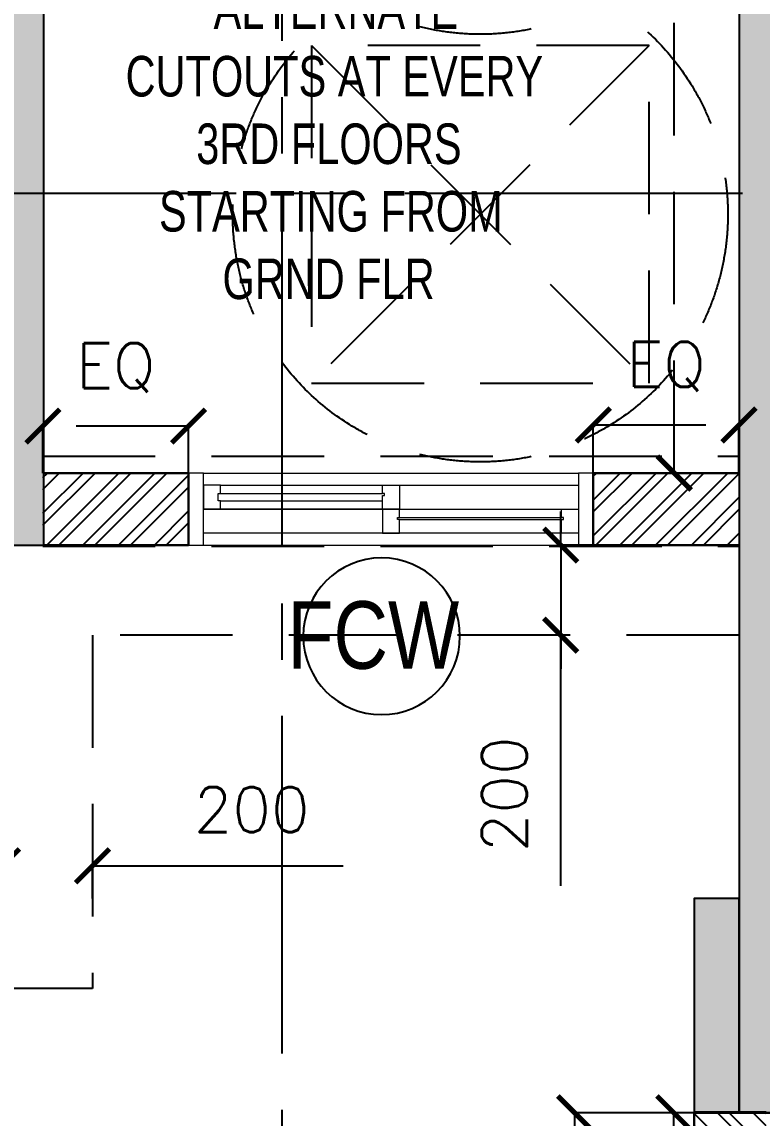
# Model space of a CAD drawing. Header units: millimetres. Extents: x 1135099 to 1230264, y -5736945 to -5695799.
# Drawn here: x 1214018 to 1215662, y -5719622 to -5717186 of the extents above; entities that cross this region are included whole.
import ezdxf
from ezdxf.enums import TextEntityAlignment as Align

# ---------------------------------------------------------------- set-up
doc = ezdxf.new("R2010")
doc.units = ezdxf.units.MM
doc.header["$LTSCALE"] = 1000
doc.header["$MEASUREMENT"] = 0
for name, pattern in [('3BHK-A$0$AUDIT_D_120904163729-0', [0]), ('AUDIT_D_120904163729-0', [0]), ('T8 - TYPICAL FLOOR CORE$0$$0$HIDDEN', [0.375, 0.25, -0.125]), ('T8 - TYPICAL FLOOR CORE$0$HIDDEN', [0.375, 0.25, -0.125]), ('T8 - TYPICAL FLOOR CORE$0$T10-TYPICAL FLOOR CORE$0$HIDDEN', [0.375, 0.25, -0.125]), ('T8(T9 IS SIMILAR) - DIMENSION & TEXTING$0$HIDDEN', [0.375, 0.25, -0.125]), ('T8(T9 IS SIMILAR) - TYPICAL FLOOR ELEVATION$1$AUDIT_D_120904163729-0', [0]), ('T8(T9 IS SIMILAR) - TYPICAL FLOOR ELEVATION$1$HIDDEN', [0.375, 0.25, -0.125]), ('T8(T9 IS SIMILAR)$0$$0$HIDDEN', [0.375, 0.25, -0.125]), ('T8_REFUGE COLUMNS$0$CENTER2', [1.125, 0.75, -0.125, 0.125, -0.125])]:
    doc.linetypes.add(name, pattern=pattern)
doc.layers.get('0').update_dxf_attribs({"linetype": 'AUDIT_D_120904163729-0'})
for name, color, linetype, lineweight in [('3BHK-A$0$$1$A-WALL- 160', 6, 'Continuous', 30), ('T8 - TYPICAL FLOOR CORE$0$a-Text', 4, 'Continuous', 0), ('T8 - TYPICAL FLOOR CORE$0$A-WALL- 160', 6, 'Continuous', 30), ('T8 - TYPICAL FLOOR CORE$0$Window', 4, 'Continuous', 20), ('T8(T9 IS SIMILAR)$0$D&W', 8, 'Continuous', 25)]:
    doc.layers.add(name, color=color, linetype=linetype, lineweight=lineweight)
for name, color, linetype in [('3BHK-A$0$A-HATCH -160', 251, '3BHK-A$0$AUDIT_D_120904163729-0'), ('T8 - TYPICAL FLOOR CORE$0$A-DIMENSIONS', 2, 'T8 - TYPICAL FLOOR CORE$0$HIDDEN'), ('T8 - TYPICAL FLOOR CORE$0$a-window-no', 125, 'Continuous'), ('T8 - TYPICAL FLOOR CORE$0$T10-TYPICAL FLOOR CORE$0$A-SLAB SUNK-AC LEDGES', 251, 'T8 - TYPICAL FLOOR CORE$0$T10-TYPICAL FLOOR CORE$0$HIDDEN'), ('T8(T9 IS SIMILAR) - DIMENSION & TEXTING$0$A-DIMENSIONS', 2, 'T8(T9 IS SIMILAR) - DIMENSION & TEXTING$0$HIDDEN'), ('T8(T9 IS SIMILAR) - TYPICAL FLOOR ELEVATION$1$A-DIM', 1, 'T8(T9 IS SIMILAR) - TYPICAL FLOOR ELEVATION$1$AUDIT_D_120904163729-0'), ('T8(T9 IS SIMILAR) - TYPICAL FLOOR ELEVATION$1$A-WALL-FEATURES', 6, 'T8(T9 IS SIMILAR) - TYPICAL FLOOR ELEVATION$1$AUDIT_D_120904163729-0'), ('T8(T9 IS SIMILAR)$0$S-BEAM', 20, 'T8(T9 IS SIMILAR)$0$$0$HIDDEN'), ('T8_REFUGE COLUMNS$0$A-CENTERLINE', 193, 'T8_REFUGE COLUMNS$0$CENTER2'), ('T8_REFUGE COLUMNS$0$A-SHEAR WALL THICKENING', 3, 'Continuous'), ('T8_REFUGE COLUMNS$1$A-RCC COLS', 3, 'Continuous'), ('T8_TYPICAL COLUMNS$0$A-RCC COLS', 3, 'Continuous'), ('T8_TYPICAL COLUMNS$0$A-SHEAR WALL THICKENING', 3, 'Continuous')]:
    doc.layers.add(name, color=color, linetype=linetype)
doc.layers.add('T8_REFUGE COLUMNS$1$COL-HATCH', color=7, linetype='Continuous', lineweight=25, true_color=0xa3a3a3)
doc.styles.add('T8 - TYPICAL FLOOR CORE$0$ARIAL ARROW', font='swisscl.ttf')
doc.styles.add('T8 - TYPICAL FLOOR CORE$0$LODHA STANDERD', font='sanss___.ttf')
doc.styles.add('T8 - TYPICAL FLOOR CORE$0$Romans 1', font='romans.shx', dxfattribs={"height": 100})
doc.styles.add('T8(T9 IS SIMILAR) - DIMENSION & TEXTING$0$Romans 1', font='romans.shx', dxfattribs={"height": 100})
doc.styles.add('T8(T9 IS SIMILAR) - TYPICAL FLOOR ELEVATION$1$Romans 1', font='romans.shx', dxfattribs={"height": 100})
doc.dimstyles.new('T8 - TYPICAL FLOOR CORE$0$ALPINE S', dxfattribs={"dimscale": 0, "dimtxt": 100, "dimasz": 75, "dimexe": 0, "dimexo": 0, "dimgap": 75, "dimtad": 1, "dimdec": 0, "dimzin": 0, "dimdsep": 46, "dimtxsty": 'T8 - TYPICAL FLOOR CORE$0$Romans 1', "dimblk": 'T8 - TYPICAL FLOOR CORE$0$_ArchTick', "dimcen": 0.09, "dimclrd": 256, "dimclre": 256, "dimclrt": 7, "dimadec": 0, "dimazin": 0, "dimtfac": 1, "dimtdec": 0, "dimtofl": 0, "dimtmove": 1, "dimatfit": 0, "dimldrblk": 'T8 - TYPICAL FLOOR CORE$0$_Open90', "dimfxl": 1, "dimtolj": 1, "dimtzin": 0, "dimarcsym": 0})
doc.dimstyles.new('T8(T9 IS SIMILAR) - DIMENSION & TEXTING$0$ALPINE S', dxfattribs={"dimscale": 0, "dimtxt": 100, "dimasz": 75, "dimexe": 0, "dimexo": 0, "dimgap": 75, "dimtad": 1, "dimdec": 0, "dimzin": 0, "dimdsep": 46, "dimtxsty": 'T8(T9 IS SIMILAR) - DIMENSION & TEXTING$0$Romans 1', "dimblk": 'T8(T9 IS SIMILAR) - DIMENSION & TEXTING$0$_ArchTick', "dimcen": 0.09, "dimclrd": 256, "dimclre": 256, "dimclrt": 7, "dimadec": 0, "dimazin": 0, "dimtfac": 1, "dimtdec": 0, "dimtofl": 0, "dimtmove": 1, "dimatfit": 0, "dimldrblk": 'T8(T9 IS SIMILAR) - DIMENSION & TEXTING$0$_Open90', "dimfxl": 1, "dimtolj": 1, "dimtzin": 0, "dimarcsym": 0})
doc.dimstyles.new('T8(T9 IS SIMILAR) - TYPICAL FLOOR ELEVATION$1$ALPINE S', dxfattribs={"dimscale": 0, "dimtxt": 100, "dimasz": 75, "dimexe": 0, "dimexo": 0, "dimgap": 75, "dimtad": 1, "dimdec": 0, "dimzin": 0, "dimdsep": 46, "dimtxsty": 'T8(T9 IS SIMILAR) - TYPICAL FLOOR ELEVATION$1$Romans 1', "dimblk": 'T8(T9 IS SIMILAR) - TYPICAL FLOOR ELEVATION$1$_ArchTick', "dimcen": 0.09, "dimclrd": 256, "dimclre": 256, "dimclrt": 7, "dimadec": 0, "dimazin": 0, "dimtfac": 1, "dimtdec": 0, "dimtofl": 0, "dimtmove": 1, "dimatfit": 0, "dimldrblk": 'T8(T9 IS SIMILAR) - TYPICAL FLOOR ELEVATION$1$_Open90', "dimfxl": 1, "dimtolj": 1, "dimtzin": 0, "dimarcsym": 0})

# ---------------------------------------------------------------- blocks, each defined once
blk = doc.blocks.new('T8(T9 IS SIMILAR) - DIMENSION & TEXTING$0$_ArchTick')
at = {"color": 0, "linetype": 'ByBlock', "const_width": 0.15}
blk.add_lwpolyline([(-0.5, -0.5), (0.5, 0.5)], dxfattribs=at)
blk = doc.blocks.new('*D335')
at = {"layer": 'T8(T9 IS SIMILAR) - DIMENSION & TEXTING$0$A-DIMENSIONS', "linetype": 'T8(T9 IS SIMILAR) - DIMENSION & TEXTING$0$HIDDEN', "lineweight": -2, "transparency": 16777216}
for p, q in [((1215862.5, -5719609.9), (1215245.5, -5719609.9)), ((1215512.7, -5720209.6), (1215245.5, -5720209.6))]:
    blk.add_line(p, q, dxfattribs=at)
at = {"layer": 'T8(T9 IS SIMILAR) - DIMENSION & TEXTING$0$A-DIMENSIONS', "lineweight": -2, "transparency": 16777216}
blk.add_line((1215245.5, -5719609.9), (1215245.5, -5720209.6), dxfattribs=at)
at = {"layer": 'T8(T9 IS SIMILAR) - DIMENSION & TEXTING$0$A-DIMENSIONS', "linetype": 'ByBlock', "lineweight": -2, "transparency": 16777216, "xscale": 75, "yscale": 75, "zscale": 75}
for p, rotation in [((1215245.5, -5719609.9), 90), ((1215245.5, -5720209.6), 270)]:
    blk.add_blockref('T8(T9 IS SIMILAR) - DIMENSION & TEXTING$0$_ArchTick', p, dxfattribs=dict(at, rotation=rotation))
at = {"layer": 'T8(T9 IS SIMILAR) - DIMENSION & TEXTING$0$A-DIMENSIONS', "color": 7, "linetype": 'ByBlock', "transparency": 16777216, "insert": (1215120.5, -5719909.7), "char_height": 100, "attachment_point": 5, "rotation": 90, "style": 'T8(T9 IS SIMILAR) - DIMENSION & TEXTING$0$Romans 1', "bg_fill": 3, "box_fill_scale": 1.25, "bg_fill_color": 256, "bg_fill_true_color": 13158600, "bg_fill_transparency": 0}
blk.add_mtext('\\A1;600', dxfattribs=at)
blk = doc.blocks.new('T8(T9 IS SIMILAR) - DIMENSION & TEXTING$0$_Open90')
at = {"color": 0, "linetype": 'ByBlock', "lineweight": -2}
for p, q in [((-0.5, 0.5), (0, 0)), ((0, 0), (-1, 0)), ((0, 0), (-0.5, -0.5))]:
    blk.add_line(p, q, dxfattribs=at)
blk = doc.blocks.new('*D243')
at = {"layer": 'T8(T9 IS SIMILAR) - DIMENSION & TEXTING$0$A-DIMENSIONS', "linetype": 'T8(T9 IS SIMILAR) - DIMENSION & TEXTING$0$HIDDEN', "lineweight": -2, "transparency": 16777216}
for p, q in [((1215712.7, -5719609.9), (1215465.8, -5719609.9)), ((1215713.1, -5720058.6), (1215465.8, -5720058.6))]:
    blk.add_line(p, q, dxfattribs=at)
at = {"layer": 'T8(T9 IS SIMILAR) - DIMENSION & TEXTING$0$A-DIMENSIONS', "lineweight": -2, "transparency": 16777216}
blk.add_line((1215465.8, -5720058.6), (1215465.8, -5719609.9), dxfattribs=at)
at = {"layer": 'T8(T9 IS SIMILAR) - DIMENSION & TEXTING$0$A-DIMENSIONS', "linetype": 'ByBlock', "lineweight": -2, "transparency": 16777216, "xscale": 75, "yscale": 75, "zscale": 75}
for p, rotation in [((1215465.8, -5719609.9), 90), ((1215465.8, -5720058.6), 270)]:
    blk.add_blockref('T8(T9 IS SIMILAR) - DIMENSION & TEXTING$0$_ArchTick', p, dxfattribs=dict(at, rotation=rotation))
at = {"layer": 'T8(T9 IS SIMILAR) - DIMENSION & TEXTING$0$A-DIMENSIONS', "color": 7, "linetype": 'ByBlock', "transparency": 16777216, "insert": (1215340.8, -5719834.2), "char_height": 100, "attachment_point": 5, "rotation": 90, "style": 'T8(T9 IS SIMILAR) - DIMENSION & TEXTING$0$Romans 1', "bg_fill": 3, "box_fill_scale": 1.25, "bg_fill_color": 256, "bg_fill_true_color": 13158600, "bg_fill_transparency": 0}
blk.add_mtext('\\A1;449', dxfattribs=at)
blk = doc.blocks.new('T8_REFUGE COLUMNS$0$A$C277F3394')
at = {"layer": 'T8_REFUGE COLUMNS$0$A-SHEAR WALL THICKENING', "linetype": 'ByBlock', "true_color": 0xa3a3a3}
h = blk.add_hatch(color=253, dxfattribs=at)
h.dxf.hatch_style = 1
h.paths.add_polyline_path([(10420.3, -385.5), (10520.2, -385.5), (10520.2, 90.8), (10420.3, 90.8)])
at = {"layer": 'T8_REFUGE COLUMNS$0$A-SHEAR WALL THICKENING', "linetype": 'ByBlock'}
blk.add_lwpolyline([(10420.3, -385.5), (10520.2, -385.5), (10520.2, 90.8), (10420.3, 90.8)], close=True, dxfattribs=at)
blk = doc.blocks.new('T8_REFUGE COLUMNS$0$A$C46A13422')
at = {"layer": 'T8_REFUGE COLUMNS$0$A-SHEAR WALL THICKENING', "linetype": 'ByBlock'}
blk.add_blockref('T8_REFUGE COLUMNS$0$A$C277F3394', (-5609.8, -7500), dxfattribs=at)
blk = doc.blocks.new('T8_REFUGE COLUMNS')
at = {"layer": 'T8_REFUGE COLUMNS$1$COL-HATCH', "linetype": 'ByBlock'}
h = blk.add_hatch(color=256, dxfattribs=at)
h.dxf.hatch_style = 1
h.paths.add_polyline_path([(1215612.1, -5719609.9), (1215862.1, -5719609.9), (1215862.1, -5715374.9), (1215612.1, -5715374.9)])
h = blk.add_hatch(color=256, dxfattribs=at)
h.dxf.hatch_style = 1
h.paths.add_polyline_path([(1214067.1, -5718349.9), (1213817.1, -5718349.9), (1213817.1, -5716424.9), (1214067.1, -5716424.9)])
at = {"layer": 'T8_REFUGE COLUMNS$0$A-CENTERLINE'}
for p, q in [((1214597.1, -5722853.5), (1214597.1, -5698299.6)), ((1223494.9, -5717567.4), (1182495.9, -5717567.4))]:
    blk.add_line(p, q, dxfattribs=at)
at = {"layer": 'T8_REFUGE COLUMNS$1$A-RCC COLS', "linetype": 'ByBlock'}
for points in [[(1215612.1, -5719609.9), (1215862.1, -5719609.9), (1215862.1, -5715374.9), (1215612.1, -5715374.9)], [(1214067.1, -5718349.9), (1213817.1, -5718349.9), (1213817.1, -5716424.9), (1214067.1, -5716424.9)]]:
    blk.add_lwpolyline(points, close=True, dxfattribs=at)
blk.add_blockref('T8_REFUGE COLUMNS$0$A$C46A13422', (1210702.1, -5711724.9), dxfattribs=at)
blk = doc.blocks.new('T8_TYPICAL COLUMNS$0$A$C277F3394')
at = {"layer": 'T8_TYPICAL COLUMNS$0$A-SHEAR WALL THICKENING', "linetype": 'ByBlock'}
h = blk.add_hatch(color=31, dxfattribs=at)
h.dxf.hatch_style = 1
h.paths.add_polyline_path([(10420.3, -385.5), (10520.2, -385.5), (10520.2, 90.8), (10420.3, 90.8)])
blk.add_lwpolyline([(10420.3, -385.5), (10520.2, -385.5), (10520.2, 90.8), (10420.3, 90.8)], close=True, dxfattribs=at)
blk = doc.blocks.new('T8_TYPICAL COLUMNS$0$A$C46A13422')
at = {"layer": 'T8_TYPICAL COLUMNS$0$A-SHEAR WALL THICKENING', "linetype": 'ByBlock'}
blk.add_blockref('T8_TYPICAL COLUMNS$0$A$C277F3394', (-5609.8, -7500), dxfattribs=at)
blk = doc.blocks.new('T8_TYPICAL COLUMNS')
at = {"layer": 'T8_TYPICAL COLUMNS$0$A-RCC COLS', "linetype": 'ByBlock'}
for name, p in [('T8_REFUGE COLUMNS', (0, 0)), ('T8_TYPICAL COLUMNS$0$A$C46A13422', (1210702.1, -5711724.9))]:
    blk.add_blockref(name, p, dxfattribs=at)
blk = doc.blocks.new('3BHK-A')
at = {"layer": '3BHK-A$0$A-HATCH -160', "linetype": 'ByBlock'}
h = blk.add_hatch(dxfattribs=at)
h.set_pattern_fill('ANSI32', color=256, scale=150)
h.set_pattern_definition([(45, (99.04, 1285.594), (-39.77475644, 39.77475644), []), (45, (125.557, 1285.594), (-39.77475644, 39.77475644), [])])
h.paths.add_polyline_path([(1196871.9, -5719609.9), (1197031.9, -5719609.9), (1197031.9, -5720209.9), (1196871.9, -5720209.9)])
at = {"layer": '3BHK-A$0$$1$A-WALL- 160', "linetype": 'ByBlock'}
for p, q in [((1196871.9, -5719608.6), (1197031.9, -5719608.6)), ((1197031.9, -5719608.6), (1197031.9, -5720208.6))]:
    blk.add_line(p, q, dxfattribs=at)
blk = doc.blocks.new('T8(T9 IS SIMILAR) - TYPICAL FLOOR ELEVATION$1$_ArchTick')
at = {"color": 0, "linetype": 'ByBlock', "const_width": 0.15}
blk.add_lwpolyline([(-0.5, -0.5), (0.5, 0.5)], dxfattribs=at)
blk = doc.blocks.new('*D813')
at = {"layer": 'T8(T9 IS SIMILAR) - TYPICAL FLOOR ELEVATION$1$A-DIM', "lineweight": -2, "transparency": 16777216}
for p, q in [((1215216, -5718348.9), (1215216, -5718273.9)), ((1215216, -5718348.9), (1215216, -5718548.9)), ((1215216, -5718548.9), (1215216, -5718623.9)), ((1215216, -5719106.1), (1215216, -5718548.9))]:
    blk.add_line(p, q, dxfattribs=at)
at = {"layer": 'T8(T9 IS SIMILAR) - TYPICAL FLOOR ELEVATION$1$A-DIM', "linetype": 'T8(T9 IS SIMILAR) - TYPICAL FLOOR ELEVATION$1$HIDDEN', "lineweight": -2, "transparency": 16777216}
for p, q in [((1215288.4, -5718348.9), (1215216, -5718348.9)), ((1215612, -5718548.9), (1215216, -5718548.9))]:
    blk.add_line(p, q, dxfattribs=at)
at = {"layer": 'T8(T9 IS SIMILAR) - TYPICAL FLOOR ELEVATION$1$A-DIM', "linetype": 'ByBlock', "lineweight": -2, "transparency": 16777216, "xscale": 75, "yscale": 75, "zscale": 75}
for p, rotation in [((1215216, -5718348.9), 270), ((1215216, -5718548.9), 90)]:
    blk.add_blockref('T8(T9 IS SIMILAR) - TYPICAL FLOOR ELEVATION$1$_ArchTick', p, dxfattribs=dict(at, rotation=rotation))
at = {"layer": 'T8(T9 IS SIMILAR) - TYPICAL FLOOR ELEVATION$1$A-DIM', "color": 7, "linetype": 'ByBlock', "transparency": 16777216, "insert": (1215091, -5718902.5), "char_height": 100, "attachment_point": 5, "rotation": 90, "style": 'T8(T9 IS SIMILAR) - TYPICAL FLOOR ELEVATION$1$Romans 1'}
blk.add_mtext('\\A1;200', dxfattribs=at)
blk = doc.blocks.new('T8(T9 IS SIMILAR) - TYPICAL FLOOR ELEVATION$1$_Open90')
at = {"color": 0, "linetype": 'ByBlock', "lineweight": -2}
for p, q in [((-0.5, 0.5), (0, 0)), ((0, 0), (-1, 0)), ((0, 0), (-0.5, -0.5))]:
    blk.add_line(p, q, dxfattribs=at)
blk = doc.blocks.new('*D814')
at = {"layer": 'T8(T9 IS SIMILAR) - TYPICAL FLOOR ELEVATION$1$A-DIM', "lineweight": -2, "transparency": 16777216}
for p, q in [((1213975.7, -5719061.4), (1213900.7, -5719061.4)), ((1214175.7, -5719061.4), (1214732.9, -5719061.4))]:
    blk.add_line(p, q, dxfattribs=at)
at = {"layer": 'T8(T9 IS SIMILAR) - TYPICAL FLOOR ELEVATION$1$A-DIM', "linetype": 'T8(T9 IS SIMILAR) - TYPICAL FLOOR ELEVATION$1$HIDDEN', "lineweight": -2, "transparency": 16777216}
for p, q in [((1213975.7, -5719134), (1213975.7, -5719061.4)), ((1214175.7, -5719134), (1214175.7, -5719061.4))]:
    blk.add_line(p, q, dxfattribs=at)
at = {"layer": 'T8(T9 IS SIMILAR) - TYPICAL FLOOR ELEVATION$1$A-DIM', "linetype": 'ByBlock', "lineweight": -2, "transparency": 16777216, "xscale": 75, "yscale": 75, "zscale": 75}
blk.add_blockref('T8(T9 IS SIMILAR) - TYPICAL FLOOR ELEVATION$1$_ArchTick', (1213975.7, -5719061.4), dxfattribs=at)
at = {"layer": 'T8(T9 IS SIMILAR) - TYPICAL FLOOR ELEVATION$1$A-DIM', "linetype": 'ByBlock', "lineweight": -2, "transparency": 16777216, "xscale": 75, "yscale": 75, "zscale": 75, "rotation": 180}
blk.add_blockref('T8(T9 IS SIMILAR) - TYPICAL FLOOR ELEVATION$1$_ArchTick', (1214175.7, -5719061.4), dxfattribs=at)
at = {"layer": 'T8(T9 IS SIMILAR) - TYPICAL FLOOR ELEVATION$1$A-DIM', "color": 7, "linetype": 'ByBlock', "transparency": 16777216, "insert": (1214529.3, -5718936.4), "char_height": 100, "attachment_point": 5, "style": 'T8(T9 IS SIMILAR) - TYPICAL FLOOR ELEVATION$1$Romans 1'}
blk.add_mtext('\\A1;200', dxfattribs=at)
blk = doc.blocks.new('T8 - TYPICAL FLOOR CORE$0$1500-flat-1')
at = {"layer": 'T8 - TYPICAL FLOOR CORE$0$Window', "color": 1, "lineweight": 13}
for p, q in [((1149675.6, -5694418.8), (1148842.5, -5694418.8)), ((1149240.3, -5694418.8), (1148880, -5694418.8)), ((1148880, -5694445.5), (1149675.6, -5694445.5)), ((1149307.5, -5694498.8), (1148842.5, -5694498.8)), ((1149240.3, -5694498.8), (1148880, -5694498.8)), ((1149638.1, -5694498.8), (1149277.8, -5694498.8)), ((1149277.8, -5694498.8), (1149675.6, -5694498.8)), ((1149638.1, -5694552.2), (1148842.5, -5694552.2)), ((1149675.6, -5694578.8), (1148842.5, -5694578.8))]:
    blk.add_line(p, q, dxfattribs=at)
at = {"layer": 'T8 - TYPICAL FLOOR CORE$0$Window', "color": 5, "lineweight": 13}
for p, q in [((1149240.3, -5694475.7), (1148880, -5694475.7)), ((1149240.3, -5694480.2), (1148880, -5694480.2)), ((1149638.1, -5694517.4), (1149277.8, -5694517.4)), ((1149638.1, -5694533.6), (1149277.8, -5694533.6))]:
    blk.add_line(p, q, dxfattribs=at)
at = {"layer": 'T8 - TYPICAL FLOOR CORE$0$Window', "color": 4, "lineweight": 13}
for points in [[(1148842.5, -5694418.8), (1148809.5, -5694418.8), (1148809.5, -5694578.8), (1148842.5, -5694578.8)], [(1149708.6, -5694418.8), (1149675.6, -5694418.8), (1149675.6, -5694578.8), (1149708.6, -5694578.8)], [(1148880, -5694480.2), (1148880, -5694498.8), (1148842.5, -5694498.8), (1148842.5, -5694445.5), (1148880, -5694445.5), (1148880, -5694475.7), (1148875.5, -5694475.7), (1148875.5, -5694480.2)], [(1149240.3, -5694480.2), (1149240.3, -5694498.8), (1149277.8, -5694498.8), (1149277.8, -5694445.5), (1149240.3, -5694445.5), (1149240.3, -5694475.7), (1149244.8, -5694475.7), (1149244.8, -5694480.2)], [(1149277.8, -5694533.6), (1149277.8, -5694552.2), (1149240.3, -5694552.2), (1149240.3, -5694498.8), (1149277.8, -5694498.8), (1149277.8, -5694529.1), (1149273.3, -5694529.1), (1149273.3, -5694533.6)], [(1149638.1, -5694533.6), (1149638.1, -5694552.2), (1149675.6, -5694552.2), (1149675.6, -5694498.8), (1149638.1, -5694498.8), (1149638.1, -5694517.4), (1149642.6, -5694517.4), (1149642.6, -5694533.6)]]:
    blk.add_lwpolyline(points, close=True, dxfattribs=at)
blk = doc.blocks.new('T8 - TYPICAL FLOOR CORE$0$WINDOW TAG')
at = {"layer": 'T8 - TYPICAL FLOOR CORE$0$a-window-no'}
blk.add_circle((0, 0), 174.1, dxfattribs=at)
at = {"layer": 'T8 - TYPICAL FLOOR CORE$0$a-window-no', "style": 'T8 - TYPICAL FLOOR CORE$0$LODHA STANDERD'}
blk.add_attdef('WINDOW', text='', height=150, dxfattribs=at).set_placement((11.3, 2.8), align=Align.MIDDLE_CENTER)
blk = doc.blocks.new('T8 - TYPICAL FLOOR CORE$0$_ArchTick')
at = {"color": 0, "linetype": 'ByBlock', "const_width": 0.15}
blk.add_lwpolyline([(-0.5, -0.5), (0.5, 0.5)], dxfattribs=at)
blk = doc.blocks.new('*D905')
at = {"layer": 'T8 - TYPICAL FLOOR CORE$0$A-DIMENSIONS', "linetype": 'T8 - TYPICAL FLOOR CORE$0$HIDDEN', "lineweight": -2, "transparency": 16777216}
for p, q in [((1215450.2, -5715624), (1215468.1, -5715624)), ((1215450.2, -5718188.9), (1215468.1, -5718188.9))]:
    blk.add_line(p, q, dxfattribs=at)
at = {"layer": 'T8 - TYPICAL FLOOR CORE$0$A-DIMENSIONS', "lineweight": -2, "transparency": 16777216}
blk.add_line((1215468.1, -5718188.9), (1215468.1, -5715624), dxfattribs=at)
at = {"layer": 'T8 - TYPICAL FLOOR CORE$0$A-DIMENSIONS', "linetype": 'ByBlock', "lineweight": -2, "transparency": 16777216, "xscale": 75, "yscale": 75, "zscale": 75}
for p, rotation in [((1215468.1, -5715624), 90), ((1215468.1, -5718188.9), 270)]:
    blk.add_blockref('T8 - TYPICAL FLOOR CORE$0$_ArchTick', p, dxfattribs=dict(at, rotation=rotation))
at = {"layer": 'T8 - TYPICAL FLOOR CORE$0$A-DIMENSIONS', "color": 7, "linetype": 'ByBlock', "transparency": 16777216, "insert": (1215343.1, -5716906.5), "char_height": 100, "attachment_point": 5, "rotation": 90, "style": 'T8 - TYPICAL FLOOR CORE$0$Romans 1'}
blk.add_mtext('\\A1;2565', dxfattribs=at)
blk = doc.blocks.new('T8 - TYPICAL FLOOR CORE$0$_Open90')
at = {"color": 0, "linetype": 'ByBlock', "lineweight": -2}
for p, q in [((-0.5, 0.5), (0, 0)), ((0, 0), (-1, 0)), ((0, 0), (-0.5, -0.5))]:
    blk.add_line(p, q, dxfattribs=at)
blk = doc.blocks.new('*D850')
at = {"layer": 'T8 - TYPICAL FLOOR CORE$0$A-DIMENSIONS', "linetype": 'T8 - TYPICAL FLOOR CORE$0$HIDDEN', "lineweight": -2, "transparency": 16777216}
for p, q in [((1215288.4, -5718188.9), (1215288.4, -5718081.9)), ((1215612, -5718188.9), (1215612, -5718081.9))]:
    blk.add_line(p, q, dxfattribs=at)
at = {"layer": 'T8 - TYPICAL FLOOR CORE$0$A-DIMENSIONS', "lineweight": -2, "transparency": 16777216}
blk.add_line((1215288.4, -5718081.9), (1215612, -5718081.9), dxfattribs=at)
at = {"layer": 'T8 - TYPICAL FLOOR CORE$0$A-DIMENSIONS', "linetype": 'ByBlock', "lineweight": -2, "transparency": 16777216, "xscale": 75, "yscale": 75, "zscale": 75, "rotation": 180}
blk.add_blockref('T8 - TYPICAL FLOOR CORE$0$_ArchTick', (1215288.4, -5718081.9), dxfattribs=at)
at = {"layer": 'T8 - TYPICAL FLOOR CORE$0$A-DIMENSIONS', "linetype": 'ByBlock', "lineweight": -2, "transparency": 16777216, "xscale": 75, "yscale": 75, "zscale": 75}
blk.add_blockref('T8 - TYPICAL FLOOR CORE$0$_ArchTick', (1215612, -5718081.9), dxfattribs=at)
at = {"layer": 'T8 - TYPICAL FLOOR CORE$0$A-DIMENSIONS', "color": 7, "linetype": 'ByBlock', "transparency": 16777216, "insert": (1215450.2, -5717952.1), "char_height": 100, "attachment_point": 5, "style": 'T8 - TYPICAL FLOOR CORE$0$Romans 1'}
blk.add_mtext('\\A1;EQ', dxfattribs=at)
blk = doc.blocks.new('*D851')
at = {"layer": 'T8 - TYPICAL FLOOR CORE$0$A-DIMENSIONS', "linetype": 'T8 - TYPICAL FLOOR CORE$0$HIDDEN', "lineweight": -2, "transparency": 16777216}
for p, q in [((1214065.7, -5718188.9), (1214065.7, -5718084.4)), ((1214389.3, -5718188.9), (1214389.3, -5718084.4))]:
    blk.add_line(p, q, dxfattribs=at)
at = {"layer": 'T8 - TYPICAL FLOOR CORE$0$A-DIMENSIONS', "lineweight": -2, "transparency": 16777216}
blk.add_line((1214389.3, -5718084.4), (1214065.7, -5718084.4), dxfattribs=at)
at = {"layer": 'T8 - TYPICAL FLOOR CORE$0$A-DIMENSIONS', "linetype": 'ByBlock', "lineweight": -2, "transparency": 16777216, "xscale": 75, "yscale": 75, "zscale": 75, "rotation": 180}
blk.add_blockref('T8 - TYPICAL FLOOR CORE$0$_ArchTick', (1214065.7, -5718084.4), dxfattribs=at)
at = {"layer": 'T8 - TYPICAL FLOOR CORE$0$A-DIMENSIONS', "linetype": 'ByBlock', "lineweight": -2, "transparency": 16777216, "xscale": 75, "yscale": 75, "zscale": 75}
blk.add_blockref('T8 - TYPICAL FLOOR CORE$0$_ArchTick', (1214389.3, -5718084.4), dxfattribs=at)
at = {"layer": 'T8 - TYPICAL FLOOR CORE$0$A-DIMENSIONS', "color": 7, "linetype": 'ByBlock', "transparency": 16777216, "insert": (1214227.5, -5717954.6), "char_height": 100, "attachment_point": 5, "style": 'T8 - TYPICAL FLOOR CORE$0$Romans 1'}
blk.add_mtext('\\A1;EQ', dxfattribs=at)
blk = doc.blocks.new('T8(T9 IS SIMILAR) - DIMENSION & TEXTING')
at = {"layer": 'T8(T9 IS SIMILAR) - DIMENSION & TEXTING$0$A-DIMENSIONS', "linetype": 'ByBlock'}
dim = blk.add_linear_dim(base=(1215245.5, -5720209.6), p1=(1215862.5, -5719609.9), p2=(1215512.7, -5720209.6, 0.5), angle=90, dimstyle='T8(T9 IS SIMILAR) - DIMENSION & TEXTING$0$ALPINE S', override={"dimscale": 1, "dimfxl": 5, "dimtfill": 1, "dimarcsym": 1}, dxfattribs=at)
dim.commit()
dim.dimension.update_dxf_attribs({"geometry": '*D335', "text_midpoint": (1215120.5, -5719909.7)})
dim = blk.add_linear_dim(base=(1215465.8, -5719609.9), p1=(1215713.1, -5720058.6, 0.5), p2=(1215712.7, -5719609.9, 0.5), angle=90, dimstyle='T8(T9 IS SIMILAR) - DIMENSION & TEXTING$0$ALPINE S', override={"dimscale": 1, "dimfxl": 5, "dimtfill": 1, "dimarcsym": 1}, dxfattribs=at)
dim.commit()
dim.dimension.update_dxf_attribs({"geometry": '*D243', "text_midpoint": (1215340.8, -5719834.2)})
blk = doc.blocks.new('T8(T9 IS SIMILAR) - TYPICAL FLOOR ELEVATION')
at = {"layer": 'T8(T9 IS SIMILAR) - TYPICAL FLOOR ELEVATION$1$A-WALL-FEATURES', "color": 8, "linetype": 'T8(T9 IS SIMILAR) - TYPICAL FLOOR ELEVATION$1$HIDDEN'}
blk.add_lwpolyline([(1215612, -5718548.9), (1214175.7, -5718548.9), (1214175.7, -5719334), (1212337.1, -5719334)], dxfattribs=at)
at = {"layer": 'T8(T9 IS SIMILAR) - TYPICAL FLOOR ELEVATION$1$A-DIM', "linetype": 'ByBlock'}
dim = blk.add_linear_dim(base=(1215216, -5718548.9), p1=(1215288.4, -5718348.9), p2=(1215612, -5718548.9), angle=90, dimstyle='T8(T9 IS SIMILAR) - TYPICAL FLOOR ELEVATION$1$ALPINE S', override={"dimscale": 1, "dimfxl": 5, "dimarcsym": 1}, dxfattribs=at)
dim.commit()
dim.dimension.update_dxf_attribs({"geometry": '*D813', "text_midpoint": (1215216, -5718902.5), "dimtype": 128})
dim = blk.add_linear_dim(base=(1214175.7, -5719061.4), p1=(1213975.7, -5719134), p2=(1214175.7, -5719134), dimstyle='T8(T9 IS SIMILAR) - TYPICAL FLOOR ELEVATION$1$ALPINE S', override={"dimscale": 1, "dimtmove": 0, "dimfxl": 5, "dimarcsym": 1}, dxfattribs=at)
dim.commit()
dim.dimension.update_dxf_attribs({"geometry": '*D814', "text_midpoint": (1214529.3, -5719061.4), "dimtype": 128})
blk = doc.blocks.new('T8 - TYPICAL FLOOR CORE')
at = {"layer": 'T8 - TYPICAL FLOOR CORE$0$T10-TYPICAL FLOOR CORE$0$A-SLAB SUNK-AC LEDGES', "linetype": 'ByBlock'}
h = blk.add_hatch(dxfattribs=at)
h.set_pattern_fill('ANSI32', color=256, scale=150)
h.paths.add_polyline_path([(1214389.3, -5718188.9), (1214065.7, -5718188.9), (1214065.7, -5718348.9), (1214389.3, -5718348.9)])
h.paths.add_polyline_path([(1215288.4, -5718348.9), (1215612, -5718348.9), (1215612, -5718188.9), (1215288.4, -5718188.9)])
at = {"linetype": 'T8 - TYPICAL FLOOR CORE$0$$0$HIDDEN'}
for p, q in [((1214662.3, -5717238.9), (1215412.3, -5717988.9)), ((1215412.3, -5717238.9), (1214662.3, -5717988.9))]:
    blk.add_line(p, q, dxfattribs=at)
blk.add_lwpolyline([(1214662.3, -5717988.9), (1215412.3, -5717988.9), (1215412.3, -5717238.9), (1214662.3, -5717238.9)], close=True, dxfattribs=at)
for centre in [(1215037.3, -5716663.9), (1215037.3, -5717613.9)]:
    blk.add_circle(centre, 550, dxfattribs=at)
at = {"layer": 'T8 - TYPICAL FLOOR CORE$0$A-WALL- 160', "linetype": 'ByBlock'}
for p, q in [((1214389.3, -5718188.9), (1214065.7, -5718188.9)), ((1214389.3, -5718348.9), (1214389.3, -5718188.9)), ((1215288.4, -5718188.9), (1215612, -5718188.9)), ((1215288.4, -5718348.9), (1215288.4, -5718188.9)), ((1214389.3, -5718348.9), (1214065.7, -5718348.9)), ((1215288.4, -5718348.9), (1215612, -5718348.9))]:
    blk.add_line(p, q, dxfattribs=at)
at = {"layer": 'T8 - TYPICAL FLOOR CORE$0$A-WALL- 160', "rotation": 180}
blk.add_blockref('T8 - TYPICAL FLOOR CORE$0$1500-flat-1', (2364097.9, -11412767.7), dxfattribs=at)
at = {"layer": 'T8 - TYPICAL FLOOR CORE$0$a-window-no'}
ref = blk.add_blockref('T8 - TYPICAL FLOOR CORE$0$WINDOW TAG', (1214818, -5718551.4), dxfattribs=dict(at, xscale=-1))
ref.add_attrib('WINDOW', 'FCW', dxfattribs={"height": 150, "style": 'T8 - TYPICAL FLOOR CORE$0$LODHA STANDERD', "width": 0.8}).set_placement((1214799.6, -5718548.6), align=Align.MIDDLE_CENTER)
at = {"layer": 'T8 - TYPICAL FLOOR CORE$0$a-Text', "linetype": 'ByBlock', "insert": (1214216.1, -5717112.1), "char_height": 90, "attachment_point": 1, "style": 'T8 - TYPICAL FLOOR CORE$0$ARIAL ARROW'}
blk.add_mtext_dynamic_manual_height_columns('\\pi192.87618;*ALTERNATE \\P\\pi33.22349;CUTOUTS AT EVERY \\P\\pi190.13371;3RD FLOORS \\P\\pi107.38797;STARTING FROM \\P\\pi248.37421;GRND FLR ', width=942.325, gutter_width=500, heights=[0], dxfattribs=at)
at = {"layer": 'T8 - TYPICAL FLOOR CORE$0$A-DIMENSIONS', "linetype": 'ByBlock'}
dim = blk.add_linear_dim(base=(1215468.1, -5715624), p1=(1215450.2, -5718188.9), p2=(1215450.2, -5715624), angle=90, dimstyle='T8 - TYPICAL FLOOR CORE$0$ALPINE S', override={"dimscale": 1, "dimfxl": 5, "dimarcsym": 1}, dxfattribs=at)
dim.commit()
dim.dimension.update_dxf_attribs({"geometry": '*D905', "text_midpoint": (1215343.1, -5716906.5)})
for base, p1, p2, picture, middle in [((1214065.7, -5718084.4), (1214389.3, -5718188.9), (1214065.7, -5718188.9), '*D851', (1214227.5, -5718084.4)), ((1215612, -5718081.9), (1215288.4, -5718188.9), (1215612, -5718188.9), '*D850', (1215450.2, -5718081.9))]:
    dim = blk.add_linear_dim(base=base, p1=p1, p2=p2, text='EQ', dimstyle='T8 - TYPICAL FLOOR CORE$0$ALPINE S', override={"dimscale": 1, "dimfxl": 5, "dimarcsym": 1}, dxfattribs=at)
    dim.commit()
    dim.dimension.update_dxf_attribs({"geometry": picture, "text_midpoint": middle, "dimtype": 128})
blk = doc.blocks.new('T8(T9 IS SIMILAR)')
at = {"layer": 'T8(T9 IS SIMILAR)$0$D&W', "linetype": 'ByBlock', "xscale": -1}
blk.add_blockref('3BHK-A', (2412544.6, 0, 0.5), dxfattribs=at)
at = {"layer": 'T8(T9 IS SIMILAR)$0$D&W', "linetype": 'ByBlock'}
blk.add_blockref('T8(T9 IS SIMILAR) - TYPICAL FLOOR ELEVATION', (0, 0), dxfattribs=at)
blk.add_blockref('T8 - TYPICAL FLOOR CORE', (0, 0), dxfattribs=at)
at = {"layer": 'T8(T9 IS SIMILAR)$0$S-BEAM'}
for p, q in [((1214065.3, -5718151.4, -0.1), (1215611.5, -5718151.4, -0.5)), ((1214065.3, -5718351.4, -0.1), (1215611.5, -5718351.4, -0.5)), ((1215512.7, -5719608.3, 0.5), (1215512.7, -5720208.2, 0.5))]:
    blk.add_line(p, q, dxfattribs=at)
at = {"layer": 'T8(T9 IS SIMILAR)$0$D&W', "linetype": 'ByBlock'}
blk.add_blockref('T8_TYPICAL COLUMNS', (0, 0), dxfattribs=at)

msp = doc.modelspace()

# ---------------------------------------------------------------- block references
at = {"linetype": 'ByBlock'}
msp.add_blockref('T8(T9 IS SIMILAR)', (-1.4, 0.2, -0.6), dxfattribs=at)

# ---------------------------------------------------------------- next in the draw order: block references
msp.add_blockref('T8(T9 IS SIMILAR) - DIMENSION & TEXTING', (0, 0), dxfattribs=at)

doc.saveas('drawing.dxf')
